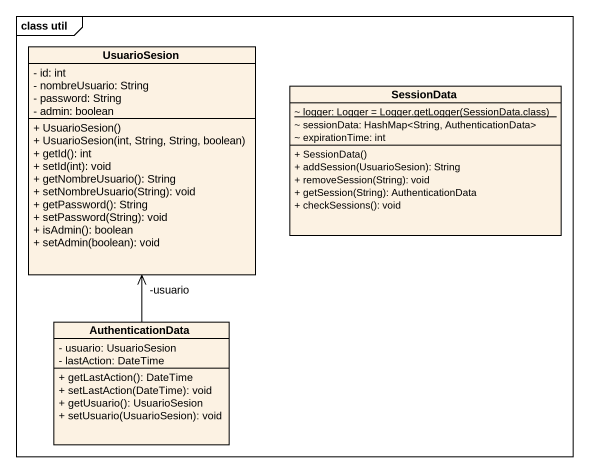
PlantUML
@startuml
mainframe class util
hide circle
hide empty members
skinparam classAttributeIconSize 0
class UsuarioSesion {
  - id: int
  - nombreUsuario: String
  - password: String
  - admin: boolean
  + UsuarioSesion()
  + UsuarioSesion(int, String, String, boolean)
  + getId(): int
  + setId(int): void
  + getNombreUsuario(): String
  + setNombreUsuario(String): void
  + getPassword(): String
  + setPassword(String): void
  + isAdmin(): boolean
  + setAdmin(boolean): void
}
class SessionData {
  {static} {field} ~ logger: Logger = Logger.getLogger(SessionData.class)
  ~ sessionData: HashMap<String, AuthenticationData>
  ~ expirationTime: int
  + SessionData()
  + addSession(UsuarioSesion): String
  + removeSession(String): void
  + getSession(String): AuthenticationData
  + checkSessions(): void
}
class AuthenticationData {
  - usuario: UsuarioSesion
  - lastAction: DateTime
  + getLastAction(): DateTime
  + setLastAction(DateTime): void
  + getUsuario(): UsuarioSesion
  + setUsuario(UsuarioSesion): void
}
AuthenticationData -up-> "-usuario" UsuarioSesion
@enduml
